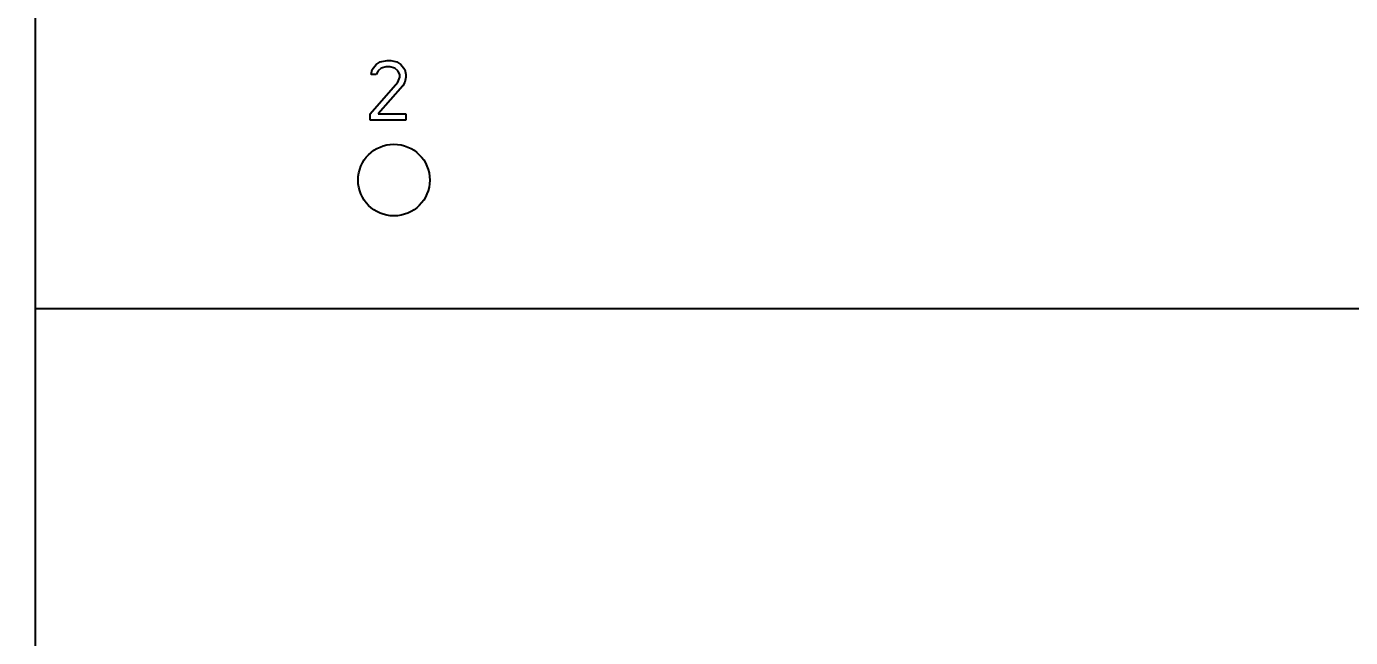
# Model space of a CAD drawing. Header units: millimetres. Extents: x 7 to 507, y -14 to 339.
# Drawn here: x 57.53 to 63.07, y 204.59 to 207.15 of the extents above; entities that cross this region are included whole.
import ezdxf

# ---------------------------------------------------------------- set-up
doc = ezdxf.new("R2010")
doc.units = ezdxf.units.MM
doc.header["$LTSCALE"] = 23.1
doc.layers.get('0').update_dxf_attribs({"linetype": 'CONTINUOUS'})
doc.layers.add('01_ASM_ALL_AXIS', color=7, linetype='CONTINUOUS')
doc.styles.get("Standard").update_dxf_attribs({"font": 'simplex.shx', "width": 0.8})
doc.dimstyles.new('DIMSTYLE_1', dxfattribs={"dimtxt": 3, "dimasz": 3, "dimexe": 2, "dimexo": 0.35, "dimgap": 0.75, "dimtad": 1, "dimdec": 3, "dimzin": 0, "dimdsep": 46, "dimtxsty": 'Standard', "dimcen": 0.09, "dimadec": 3, "dimazin": 0, "dimtp": 0.001, "dimtm": 0.001, "dimtfac": 1, "dimtdec": 3, "dimtofl": 0, "dimtmove": 0, "dimatfit": 3, "dimfxl": 0, "dimtolj": 1, "dimtzin": 0, "dimarcsym": 0})

# ---------------------------------------------------------------- blocks, each defined once
blk = doc.blocks.new('_FILLED')
at = {"color": 0, "linetype": 'ByBlock'}
blk.add_solid([(0, 0), (-1, 0.1333), (-1, -0.1333)], dxfattribs=at)
blk = doc.blocks.new('*D01')
at = {"color": 2}
for p, q in [((37.977, 209.9585), (36.727, 209.9585)), ((57.7181, 209.9585), (37.977, 209.9585)), ((38.727, 209.9585), (38.727, 156.9675)), ((38.727, 103.9765), (38.727, 156.9675)), ((37.977, 103.9765), (36.727, 103.9765)), ((48.3209, 103.9765), (37.977, 103.9765))]:
    blk.add_line(p, q, dxfattribs=at)
at = {"color": 2, "xscale": 3, "yscale": 3, "zscale": 3}
for p, rotation in [((38.727, 209.9585), 90), ((38.727, 103.9765), 270)]:
    blk.add_blockref('_FILLED', p, dxfattribs=dict(at, rotation=rotation))

msp = doc.modelspace()

# ---------------------------------------------------------------- linework, layer by layer
at = {"color": 7}
msp.add_line((57.5681, 201.8695), (57.5681, 209.4585), dxfattribs=at)
at = {"color": 9}
msp.add_line((57.5681, 205.9715), (68.8681, 205.9715), dxfattribs=at)
at = {"layer": '01_ASM_ALL_AXIS', "color": 4}
for p, q in [((58.9723, 206.95), (58.9765, 206.9713)), ((58.9765, 206.9713), (58.9931, 206.9926)), ((58.9931, 206.9926), (59.0098, 207.0032)), ((59.014, 206.9766), (59.0015, 206.966)), ((59.0098, 207.0032), (59.039, 207.0085)), ((59.0348, 206.9819), (59.014, 206.9766)), ((59.0515, 206.9819), (59.0348, 206.9819)), ((59.039, 207.0085), (59.0556, 207.0085)), ((59.0723, 206.9766), (59.0515, 206.9819)), ((59.0556, 207.0085), (59.0806, 207.0032)), ((59.0848, 206.966), (59.0723, 206.9766)), ((59.0806, 207.0032), (59.0973, 206.9926)), ((59.0973, 206.9926), (59.114, 206.9713)), ((59.114, 206.9713), (59.1181, 206.95)), ((58.9681, 206.7851), (59.0848, 206.9181)), ((58.9931, 206.95), (58.9723, 206.95)), ((59.0015, 206.966), (58.9931, 206.95)), ((59.0931, 206.95), (59.0848, 206.966)), ((59.0848, 206.9181), (59.0931, 206.9394)), ((59.0931, 206.9394), (59.0931, 206.95)), ((59.114, 206.9181), (59.1056, 206.9022)), ((59.1181, 206.9394), (59.114, 206.9181)), ((59.1181, 206.95), (59.1181, 206.9394)), ((59.1056, 206.9022), (59.0015, 206.7851)), ((58.9681, 206.7585), (58.9681, 206.7851)), ((59.1181, 206.7585), (58.9681, 206.7585)), ((59.0015, 206.7851), (59.1181, 206.7851)), ((59.1181, 206.7851), (59.1181, 206.7585))]:
    msp.add_line(p, q, dxfattribs=at)
msp.add_circle((59.0681, 206.5085), 0.15, dxfattribs=at)

# ---------------------------------------------------------------- dimensions: what is measured, and where the dimension line sits
at = {"color": 2}
dim = msp.add_linear_dim(base=(38.727, 103.9765), p1=(58.0681, 209.9585), p2=(48.6709, 103.9765), angle=270, text='105.98', dimstyle='DIMSTYLE_1', dxfattribs=at)
dim.commit()
dim.dimension.update_dxf_attribs({"geometry": '*D01', "text_midpoint": (38.727, 151.2168), "dimtype": 160})

doc.saveas('drawing.dxf')
